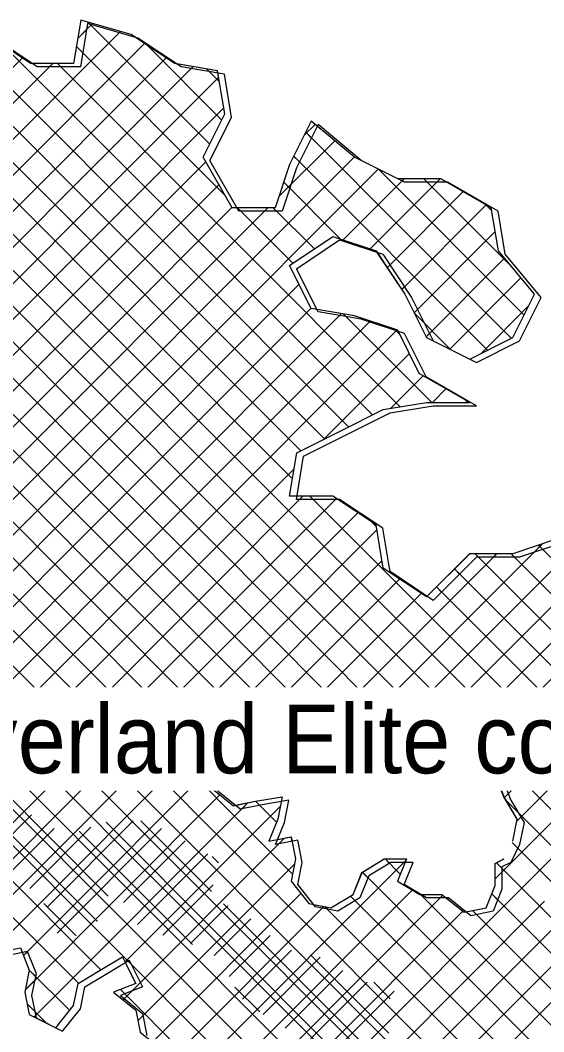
# Model space of a CAD drawing. Header units: millimetres. Extents: x -35517 to 139323, y -3702 to 5999.
# Drawn here: x 135401 to 136543, y 3792 to 5998 of the extents above; entities that cross this region are included whole.
import ezdxf

# ---------------------------------------------------------------- set-up
doc = ezdxf.new("R2010")
doc.units = ezdxf.units.MM
for name, color, linetype, lineweight in [('G-ANNO-TEXT', 231, 'Continuous', 5), ('G-IMPT', 8, 'Continuous', 5), ('L-PLNT', 71, 'Continuous', 5)]:
    doc.layers.add(name, color=color, linetype=linetype, lineweight=lineweight)
doc.styles.add('Arial', font='arial.ttf', dxfattribs={"width": 0.9, "height": 150})

# ---------------------------------------------------------------- blocks, each defined once
blk = doc.blocks.new('SVA_Shades of Green Tree - Australian_Tree_based_on_Leopard_Tree_2901-1101184-GENERAL EAST ELEVATION')
at = {"layer": 'G-IMPT'}
for p, q in [((26950.8, 5958.6), (26983.1, 5991)), ((26977.8, 5989.3), (26973.4, 5993.7)), ((27238.7, 5728.1), (26973.5, 5993.7)), ((26980.5, 5988.5), (26983, 5991)), ((26235.9, 5164.1), (27044, 5973.5)), ((27489.2, 5085), (26616, 5959.7)), ((27541.4, 5111.2), (26687.1, 5966.9)), ((26950.7, 5958.6), (26970, 5977.9)), ((27041.4, 5971.1), (27043.9, 5973.5)), ((26216.8, 5066.5), (27096.3, 5947.5)), ((27437, 5058.9), (26552.4, 5945)), ((27593.6, 5137.3), (26789.8, 5942.4)), ((26961.5, 5927.2), (26947.7, 5941)), ((27271.8, 5616.5), (26947.9, 5941)), ((27264.8, 5780.4), (27101.1, 5944.3)), ((26214, 4985.3), (27143.3, 5916.2)), ((26242.8, 5327.8), (26829.7, 5915.8)), ((27419.2, 4998.3), (26500.2, 5918.8)), ((27419.3, 4684.5), (26198.3, 5907.6)), ((26225.8, 4918.7), (27202.6, 5897.1)), ((26229.7, 5236.3), (26896.2, 5904)), ((27472.5, 4709.6), (26276.4, 5907.7)), ((27516.7, 4743.7), (26358.5, 5904)), ((27560.9, 4777.9), (26436.8, 5904)), ((26888.7, 5896.6), (26896.1, 5904)), ((26913.8, 5896.6), (26906.4, 5904)), ((27654, 5155.2), (26906.5, 5904)), ((27198.3, 5892.9), (27202.5, 5897.1)), ((27237.1, 5886.4), (27231.2, 5892.3)), ((27259.9, 5863.7), (27231.3, 5892.3)), ((26276.2, 4890.8), (27258.1, 5874.3)), ((27040.4, 4985.6), (26205.2, 5822.2)), ((26326.3, 4862.5), (27269.3, 5807.1)), ((27444.6, 5747.5), (27468.2, 5771.2)), ((27444.7, 5747.5), (27468.4, 5771.2)), ((27460.1, 5741.5), (27447.8, 5753.8)), ((27896.3, 5304.6), (27447.9, 5753.8)), ((26982.7, 4965), (26219.4, 5729.5)), ((27389.6, 5613.9), (27511.1, 5735.5)), ((26716.3, 4861), (27553.8, 5699.9)), ((27434, 5689.2), (27421.6, 5701.6)), ((27844.1, 5278.5), (27421.8, 5701.6)), ((26533.8, 4991.9), (27230.2, 5689.4)), ((26734.7, 4801), (27605.9, 5673.7)), ((27924.2, 5355.2), (27606.5, 5673.3)), ((27529.8, 5519), (27662.9, 5652.3)), ((27588.5, 5499.4), (27741.2, 5652.3)), ((27658, 5647.6), (27662.8, 5652.3)), ((27713.1, 5644.9), (27705.7, 5652.3)), ((27896.4, 5461.4), (27705.8, 5652.3)), ((27733.7, 5644.9), (27741.1, 5652.3)), ((26958.9, 4910.4), (26233.8, 5636.7)), ((26602.6, 4982.4), (27258.6, 5639.5)), ((27389.5, 5613.9), (27415.5, 5639.9)), ((27412.8, 5632), (27399.9, 5645)), ((27523.8, 5521), (27400, 5645)), ((27625.8, 5458.3), (27791.6, 5624.4)), ((26643, 4944.4), (27287.1, 5589.6)), ((26683.4, 4906.5), (27365.2, 5589.4)), ((27306.1, 5582), (27298.7, 5589.4)), ((27419.8, 5468.2), (27298.8, 5589.4)), ((27357.7, 5582), (27365.1, 5589.4)), ((27384.4, 5582), (27377, 5589.4)), ((27466.8, 5499.6), (27377.1, 5589.4)), ((27657.2, 5411.3), (27841.4, 5595.9)), ((27853.8, 5582.5), (27839.2, 5597.1)), ((26964.1, 4826.7), (26239.5, 5552.5)), ((27684.4, 5360.2), (27861.3, 5537.4)), ((27710.5, 5307.9), (27881.6, 5479.2)), ((26937, 4775.5), (26250.2, 5463.4)), ((27625.7, 5458.3), (27631.7, 5464.3)), ((27762, 5281), (27917.2, 5436.5)), ((26973.4, 4961.7), (27433.4, 5422.5)), ((27657, 5411.3), (27663, 5417.3)), ((26908.8, 4725.3), (26244.6, 5390.6)), ((27074.8, 4984.8), (27459.5, 5370.2)), ((27684.3, 5360.2), (27691.7, 5367.6)), ((27831.4, 5272.1), (27934.1, 5375)), ((27094.4, 4926), (27525.9, 5358.3)), ((27114, 4867.2), (27588.2, 5342.2)), ((27521.6, 5354), (27525.8, 5358.3)), ((27536.1, 5351.6), (27530.2, 5357.5)), ((27722.7, 5164.8), (27530.3, 5357.5)), ((27586.2, 5340.4), (27588.1, 5342.2)), ((27706.8, 5337.5), (27684.5, 5359.9)), ((27764.7, 5279.6), (27684.6, 5359.9)), ((27173.8, 4848.7), (27646.9, 5322.6)), ((27645.3, 5320.7), (27641.7, 5324.3)), ((27653, 5313.1), (27641.8, 5324.3)), ((27645, 5320.8), (27646.8, 5322.6)), ((27710.4, 5307.9), (27717.9, 5315.4)), ((27486.9, 5083.9), (27673.9, 5271.2)), ((27632.9, 5151.7), (27704, 5222.9)), ((27724.3, 5164.8), (27753.8, 5194.4)), ((27801, 5164.8), (27795, 5170.9)), ((27802.6, 5164.8), (27803.7, 5165.9)), ((27243.6, 4840.2), (27422.8, 5019.7)), ((26961.3, 4871.2), (27074.8, 4984.8)), ((27250.8, 4696.4), (26982.7, 4965)), ((27091.7, 4934.2), (27040.4, 4985.6)), ((26931.2, 4467.6), (26448.4, 4951.2)), ((26746.8, 4734.7), (26956.7, 4945)), ((26956.7, 4945), (26973.4, 4961.7)), ((27247.3, 4765.5), (27441.9, 4960.4)), ((27251.1, 4690.8), (27515, 4955.1)), ((27434.4, 4953), (27441.7, 4960.4)), ((27464.3, 4953), (27456.9, 4960.4)), ((27605.1, 4812), (27457.1, 4960.4)), ((27512.7, 4953), (27514.8, 4955.1)), ((26927.8, 4759.1), (27094.4, 4926)), ((27177, 4848.7), (27091.7, 4934.2)), ((27323, 4684.5), (27561.9, 4923.8)), ((27386.9, 4481.6), (26958.9, 4910.4)), ((27602, 4893.6), (27591.7, 4903.9)), ((27401.3, 4684.5), (27603.2, 4886.7)), ((26783.1, 4692.7), (26961.3, 4871.2)), ((26797.6, 4550.3), (27114, 4867.2)), ((27552.5, 4443.8), (27964.1, 4856)), ((27945.4, 4837.5), (27963.9, 4856)), ((26846, 4520.4), (27173.8, 4848.7)), ((26894.4, 4490.4), (27243.6, 4840.2)), ((27246.6, 4779), (27177, 4848.7)), ((27529.8, 4499.4), (27864.4, 4834.6)), ((27675.3, 4488.4), (28025.9, 4839.5)), ((27824.8, 4827.2), (27817.4, 4834.6)), ((28674.3, 3976.3), (27817.5, 4834.6)), ((27856.8, 4827.2), (27864.2, 4834.6)), ((27903.1, 4827.2), (27895.7, 4834.6)), ((28081, 4649.1), (27895.8, 4834.6)), ((27964.7, 4843.9), (27955.4, 4853.2)), ((28088.3, 4720.2), (27955.6, 4853.2)), ((26863, 4692.7), (26725.8, 4830.1)), ((27354.1, 4436.1), (26964.1, 4826.7)), ((27252.4, 4456.9), (27613.3, 4818.4)), ((28509, 3906.7), (27605.1, 4812)), ((27613.3, 4818.4), (27614.4, 4819.4)), ((27714.1, 4448.8), (28068.6, 4803.8)), ((27783.4, 4790.2), (27772.3, 4801.3)), ((28631.6, 3940.7), (27772.4, 4801.3)), ((27255.7, 4456.2), (26937, 4775.5)), ((27341, 4684.5), (27246.6, 4779)), ((27317.4, 4443.6), (27652.7, 4779.4)), ((28258, 4079.7), (27560.9, 4777.9)), ((26861.4, 4692.7), (26927.8, 4759.1)), ((26944.8, 4462.4), (27247.3, 4765.5)), ((27472.4, 4520.4), (27699.6, 4748)), ((27744.2, 4751), (27733.1, 4762.1)), ((28587.2, 3906.7), (27733.2, 4762.1)), ((27741.3, 4397.6), (28088.3, 4745.2)), ((27163.9, 4469.7), (26908.8, 4725.3)), ((28182.5, 4076.8), (27516.7, 4743.7)), ((27693.4, 4488.4), (27472.5, 4709.6)), ((26738, 4569), (26861.4, 4692.7)), ((27012.3, 4464.7), (26784.7, 4692.7)), ((27088.1, 4467.2), (26863, 4692.7)), ((27025.8, 4465.1), (27251.1, 4690.8)), ((27106.8, 4467.8), (27323, 4684.5)), ((27187.4, 4470.2), (27401.3, 4684.5)), ((27262.7, 4684.5), (27250.8, 4696.4)), ((27443.7, 4503.1), (27262.7, 4684.5)), ((27519.7, 4505.5), (27341, 4684.5)), ((27657.8, 4445.6), (27419.3, 4684.5)), ((27908.5, 4251.3), (28348.3, 4691.8)), ((27765.8, 4343.7), (28083, 4661.5)), ((27881.9, 4146.3), (28406, 4671.3)), ((27881.4, 4302.6), (28227.4, 4649.2)), ((27930.7, 4116.7), (28460.8, 4647.7)), ((27854.4, 4354.1), (28098.6, 4598.7)), ((26840.6, 4401.5), (26673.3, 4569)), ((26889.1, 4431.2), (26751.6, 4569)), ((26287, 3960.4), (26846, 4520.4)), ((27519.6, 4505.5), (27515.8, 4509.3)), ((26735.7, 4331.4), (26894.4, 4490.4)), ((27555, 4470), (27535.2, 4489.8)), ((27612.4, 4412.6), (27535.3, 4489.8)), ((26636.5, 3918.4), (27187.4, 4470.2)), ((26667, 4027.3), (27106.8, 4467.8)), ((26678.9, 4196.1), (26944.8, 4462.4)), ((26690.1, 4128.9), (27025.8, 4465.1)), ((26937.7, 4461), (26931.2, 4467.6)), ((27755.2, 3642.2), (26937.7, 4461)), ((27826.7, 3649), (27012.3, 4464.7)), ((27419, 4135.7), (27088.1, 4467.2)), ((27272, 4361.5), (27163.9, 4469.7)), ((27595.1, 4408), (27657.8, 4470.8)), ((27726, 4455.6), (27709.3, 4472.3)), ((27820.7, 4360.8), (27709.4, 4472.3)), ((27714, 4448.8), (27725.1, 4459.9)), ((26667.9, 3871.4), (27252.4, 4456.9)), ((26832.5, 3957.9), (27317.4, 4443.6)), ((27330.2, 4381.5), (27255.7, 4456.2)), ((27402.7, 4387.4), (27354.1, 4436.1)), ((27382.5, 4430.3), (27393.5, 4441.4)), ((27552.4, 4443.8), (27561.7, 4453.1)), ((27683.7, 3635.4), (26889.1, 4431.2)), ((27333.2, 4380.9), (27382.5, 4430.3)), ((27612.2, 3628.5), (26840.6, 4401.5)), ((27741.1, 4397.6), (27747.7, 4404.1)), ((27599.9, 3562.4), (26792, 4371.7)), ((27765.6, 4343.7), (27772.9, 4350.9)), ((27578.8, 3505.2), (26746.3, 4339)), ((27017.1, 4087.8), (26777.6, 4327.7)), ((27530.4, 3475.2), (26700.6, 4306.3)), ((26994, 4032.5), (26715.7, 4311.2)), ((26836.5, 3883.4), (27260.8, 4308.4)), ((27881.2, 4302.6), (27889.5, 4310.9)), ((26855.8, 3824.3), (27322, 4291.3)), ((27053.9, 3944.3), (27392.4, 4283.4)), ((27309, 4278.4), (27321.9, 4291.3)), ((27347.2, 4286), (27338.6, 4294.6)), ((27384.2, 4249.1), (27338.7, 4294.6)), ((27911.2, 4270.1), (27885.1, 4296.2)), ((28182.5, 3998.4), (27885.2, 4296.2)), ((27000.9, 3927.1), (26668.2, 4260.4)), ((26669.7, 4084.3), (26850, 4264.8)), ((27908.3, 4251.3), (27917.1, 4260.1)), ((26846.5, 4104.5), (26979.6, 4237.9)), ((26884, 4063.6), (27071.6, 4251.6)), ((27609.8, 3650.9), (27012.8, 4248.9)), ((27242.3, 4097.5), (27088.5, 4251.6)), ((26685.4, 4021.5), (26899, 4235.5)), ((26905.5, 4006.8), (27133.3, 4235)), ((27200.8, 3982.2), (26954.1, 4229.3)), ((27049.5, 3861.5), (27401.7, 4214.3)), ((27050.8, 4073.9), (27185.2, 4208.5)), ((27388.6, 4201.3), (27401.6, 4214.3)), ((27910.5, 4192.3), (27898.2, 4204.6)), ((28164.4, 3938.2), (27898.3, 4204.6)), ((27080.9, 4025.6), (27234.7, 4179.6)), ((27258, 4160.2), (27244, 4174.2)), ((26952, 3897.7), (26683.9, 4166.3)), ((27082, 3815.6), (27423.4, 4157.6)), ((27169.1, 3667.6), (27666.2, 4165.5)), ((27630.4, 4159.2), (27620.9, 4168.7)), ((27654.2, 4135.4), (27621, 4168.7)), ((27661.9, 4161.3), (27666.1, 4165.5)), ((27872.5, 4151.9), (27863.9, 4160.5)), ((27872.6, 4151.9), (27864.1, 4160.5)), ((27875.7, 4148.7), (27872.5, 4151.9)), ((27990.1, 4034.2), (27872.6, 4151.9)), ((27583.6, 4127.6), (27571.2, 4140)), ((28089.9, 3620.6), (27571.4, 4140)), ((27860.9, 4125.3), (27875.7, 4140.2)), ((27861, 4125.3), (27881.9, 4146.3)), ((27136.2, 4002.6), (27246.1, 4112.6)), ((27380.1, 3565.2), (27930.7, 4116.7)), ((27114, 3769.2), (27437.5, 4093.3)), ((27178.7, 3598.8), (27680.1, 4101)), ((27233.3, 3575), (27747, 4089.5)), ((27555.5, 4077.4), (27545.3, 4087.6)), ((27969.7, 3662.6), (27545.4, 4087.6)), ((28107.8, 3681.1), (27698.4, 4091.2)), ((27741.1, 4083.8), (27746.8, 4089.5)), ((27866.3, 4079.7), (27853.6, 4092.4)), ((28387.2, 3558.1), (27853.8, 4092.4)), ((26947, 4001.1), (26876.7, 4071.5)), ((27146.7, 3723.6), (27487.7, 4065.2)), ((27196.4, 3984.4), (27278.1, 4066.3)), ((27750.9, 3588), (27268.8, 4070.9)), ((27406.3, 3513), (27969, 4076.6)), ((27483.9, 4061.5), (27487.6, 4065.2)), ((27495.3, 4059.2), (27489.8, 4064.7)), ((27898.2, 3655.8), (27489.9, 4064.7)), ((27248.6, 3958.3), (27328.2, 4038)), ((27324, 3587.4), (27790.5, 4054.7)), ((27820.2, 4047.5), (27811.6, 4056.1)), ((28318.6, 3548.3), (27811.7, 4056.1)), ((27427.2, 3455.5), (27995.1, 4024.4)), ((27281, 3912.4), (27370.6, 4002)), ((27685.2, 3635.5), (28029.3, 3980.2)), ((26832.4, 3957.9), (26840.9, 3966.4)), ((27310.2, 3863.2), (27416.8, 3969.9)), ((27355, 3829.6), (27479.4, 3954.2)), ((27628.9, 3788.6), (27458.3, 3959.5)), ((27067.9, 3938.4), (27059.9, 3946.3)), ((27771.7, 3643.7), (28065.6, 3938.2)), ((26858.5, 3912.8), (26844.9, 3926.4)), ((26933.2, 3838.1), (26845.1, 3926.4)), ((27403.2, 3799.4), (27529.1, 3925.5)), ((26836.3, 3883.4), (26856.7, 3903.8)), ((27053.3, 3874.5), (27043.8, 3884.1)), ((27340.1, 3587.4), (27043.9, 3884.1)), ((27068.5, 3880.6), (27087.3, 3899.5)), ((27347.5, 3835.2), (27293.4, 3889.4)), ((27458.4, 3776.4), (27581.7, 3899.8)), ((27632.2, 3863.7), (27596.2, 3899.8)), ((27049.4, 3861.5), (27051.9, 3864)), ((27464.7, 3704.2), (27640.5, 3880.3)), ((26857.1, 3835.8), (26840.4, 3852.5)), ((26881.7, 3811.3), (26840.5, 3852.5)), ((26855.6, 3824.3), (26858.8, 3827.4)), ((27081.9, 3815.6), (27093, 3826.8))]:
    blk.add_line(p, q, dxfattribs=at)
at = {"layer": 'G-IMPT', "flags": 128}
for points in [[(27994, 4866), (27899.8, 4834.6), (27805.6, 4834.6), (27711.3, 4740.2), (27617.1, 4803.1), (27601.4, 4897.5), (27507.1, 4960.4), (27412.9, 4960.4), (27428.6, 5054.7), (27522.8, 5101.9), (27617.1, 5149.1), (27711.3, 5164.8), (27805.6, 5164.8), (27695.6, 5227.7), (27648.5, 5322.1), (27554.3, 5353.5), (27460, 5369.3), (27412.9, 5463.6), (27507.1, 5526.5), (27601.4, 5495.1), (27664.2, 5400.7), (27711.3, 5306.3), (27805.6, 5259.2), (27899.8, 5306.3), (27946.9, 5400.7), (27868.4, 5495.1), (27852.7, 5589.4), (27742.7, 5652.3), (27648.5, 5652.3), (27554.3, 5699.5), (27460, 5778.1), (27412.9, 5683.8), (27381.5, 5589.4), (27287.2, 5589.4), (27224.4, 5699.5), (27271.5, 5793.9), (27255.8, 5888.2), (27161.6, 5904), (27067.4, 5966.9), (26957.4, 5998.3), (26941.7, 5904), (26847.5, 5904), (26753.2, 5966.9)], [(27075.5, 5961.4), (27067.2, 5966.9), (26957.3, 5998.3), (26941.6, 5904), (26851.1, 5904)], [(27256.5, 5883.2), (27255.7, 5888.2), (27166.5, 5903.1)], [(27473, 5767.2), (27459.9, 5778.1), (27412.8, 5683.8), (27381.4, 5589.4), (27297.8, 5589.4)], [(27755.5, 5644.9), (27742.6, 5652.3), (27648.5, 5652.3)], [(27603.3, 5491.9), (27664.1, 5400.7), (27711.2, 5306.3), (27726, 5298.9)], [(27649.8, 5319.2), (27648.4, 5322.1), (27554.1, 5353.5), (27472.1, 5367.2)], [(27518.1, 4953), (27507, 4960.4), (27428.9, 4960.4)], [(28004.5, 4857.2), (27993.9, 4866), (27899.7, 4834.6), (27805.4, 4834.6), (27712.7, 4741.7)], [(27899.7, 4207.4), (27909.4, 4255.9), (27880.4, 4304.3), (27861, 4352.7), (27812.6, 4362.4), (27764.2, 4343.1), (27744.9, 4391.5), (27715.9, 4439.9), (27706.2, 4488.4), (27657.8, 4488.4), (27657.8, 4439.9), (27609.4, 4410.9), (27561.1, 4401.2), (27551.4, 4449.6), (27532, 4498.1), (27483.7, 4527.1), (27435.3, 4498.1), (27386.9, 4498.1), (27386.9, 4449.6), (27425.6, 4401.2), (27377.2, 4372.1), (27328.8, 4381.8), (27280.5, 4372.1), (27241.8, 4323.7), (27290.1, 4284.9), (27338.5, 4294.6), (27396.6, 4304.3), (27386.9, 4255.9), (27367.6, 4207.4), (27415.9, 4217.1), (27425.6, 4168.7), (27415.9, 4120.2), (27454.6, 4071.8), (27503, 4062.1), (27551.4, 4091.2), (27570.7, 4139.6), (27619.1, 4168.7), (27667.5, 4168.7), (27648.1, 4120.2), (27696.5, 4091.2), (27744.9, 4091.2), (27793.3, 4052.4), (27841.7, 4062.1), (27861, 4110.6), (27861, 4159), (27880.4, 4168.7)], [(27573.8, 4403.8), (27560.9, 4401.2), (27551.3, 4449.6), (27531.9, 4498.1), (27497.1, 4519)], [(27774.4, 4347.2), (27764.1, 4343.1), (27744.8, 4391.5), (27715.7, 4439.9), (27707.5, 4481)], [(27899.6, 4207.4), (27909.3, 4255.9), (27880.2, 4304.3), (27862.8, 4347.9)], [(27294.5, 4285.8), (27338.4, 4294.6), (27396.4, 4304.3), (27394.4, 4294.1)], [(27386.8, 4211.3), (27415.8, 4217.1), (27417.8, 4207.2)], [(27465.1, 4069.7), (27502.9, 4062.1), (27551.3, 4091.2), (27570.6, 4139.6), (27619, 4168.7), (27667.4, 4168.7), (27664.4, 4161.3)], [(27797.6, 4053.3), (27841.5, 4062.1), (27860.9, 4110.6), (27860.9, 4159), (27880.2, 4168.7)], [(27698.9, 4091.2), (27744.8, 4091.2), (27754, 4083.8)], [(26680.6, 3858.7), (26729, 3858.7), (26777.3, 3868.4), (26787, 3916.8), (26777.3, 3965.2), (26825.7, 3974.9), (26845.1, 3926.5), (26835.4, 3878), (26845.1, 3829.6), (26903.1, 3800.5), (26941.8, 3849), (26951.5, 3897.4), (26999.9, 3926.5), (27048.3, 3955.6), (27077.3, 3897.4), (27028.9, 3878), (27077.3, 3839.3), (27087, 3790.9)], [(26829.4, 3965.3), (26844.9, 3926.5), (26835.3, 3878), (26844.9, 3829.6), (26859.8, 3822.2)], [(27054.4, 3943), (27077.2, 3897.4), (27028.8, 3878), (27077.2, 3839.3), (27086.8, 3790.9), (27135.2, 3752.1), (27173.9, 3655.2), (27154.6, 3606.8), (27170.3, 3601.6)]]:
    blk.add_lwpolyline(points, dxfattribs=at)
at = {"layer": 'L-PLNT'}
for p, q in [((26972.1, 5990.9), (26956.4, 5896.6)), ((27082.1, 5959.5), (26972.1, 5990.9)), ((26972.1, 5990.9), (26972.1, 5990.9)), ((26862.2, 5896.6), (26767.9, 5959.5)), ((27176.3, 5896.6), (27082.1, 5959.5)), ((26956.4, 5896.6), (26862.2, 5896.6)), ((27270.6, 5880.8), (27176.3, 5896.6)), ((27286.3, 5786.5), (27270.6, 5880.8)), ((27239.1, 5692.1), (27286.3, 5786.5)), ((27474.7, 5770.7), (27427.6, 5676.4)), ((27569, 5692.1), (27474.7, 5770.7)), ((27474.7, 5770.7), (27474.7, 5770.7)), ((27302, 5582), (27239.1, 5692.1)), ((27427.6, 5676.4), (27396.2, 5582)), ((27427.6, 5676.4), (27427.6, 5676.4)), ((27663.2, 5644.9), (27569, 5692.1)), ((27757.5, 5644.9), (27663.2, 5644.9)), ((27867.4, 5582), (27757.5, 5644.9)), ((27396.2, 5582), (27302, 5582)), ((27883.1, 5487.7), (27867.4, 5582)), ((27427.6, 5456.2), (27521.9, 5519.1)), ((27521.9, 5519.1), (27616.1, 5487.7)), ((27616.1, 5487.7), (27678.9, 5393.3)), ((27961.6, 5393.3), (27883.1, 5487.7)), ((27474.7, 5361.9), (27427.6, 5456.2)), ((27678.9, 5393.3), (27726, 5299)), ((27678.9, 5393.3), (27678.9, 5393.3)), ((27914.5, 5299), (27961.6, 5393.3)), ((27569, 5346.1), (27474.7, 5361.9)), ((27663.2, 5314.7), (27569, 5346.1)), ((27710.3, 5220.3), (27663.2, 5314.7)), ((27726, 5299), (27820.3, 5251.8)), ((27820.3, 5251.8), (27914.5, 5299)), ((27820.3, 5157.4), (27710.3, 5220.3)), ((27537.6, 5094.5), (27631.8, 5141.7)), ((27631.8, 5141.7), (27726, 5157.4)), ((27726, 5157.4), (27820.3, 5157.4)), ((27443.3, 5047.3), (27537.6, 5094.5)), ((27427.6, 4953), (27443.3, 5047.3)), ((27521.9, 4953), (27427.6, 4953)), ((27616.1, 4890.1), (27521.9, 4953)), ((27629.1, 4811.8), (27616.1, 4890.1)), ((28008.8, 4858.6), (27914.5, 4827.2)), ((27631.8, 4795.7), (27629.1, 4811.8)), ((27820.3, 4827.2), (27726, 4732.8)), ((27820.2, 4827.2), (27820.3, 4827.2)), ((27914.5, 4827.2), (27820.3, 4827.2)), ((27726, 4732.8), (27631.8, 4795.7)), ((27450, 4490.7), (27498.4, 4519.7)), ((27498.4, 4519.7), (27546.8, 4490.7)), ((27401.6, 4442.2), (27401.6, 4490.7)), ((27401.6, 4490.7), (27450, 4490.7)), ((27546.8, 4490.7), (27566.1, 4442.2)), ((27672.5, 4432.5), (27672.5, 4481)), ((27672.5, 4481), (27720.9, 4481)), ((27720.9, 4481), (27730.6, 4432.5)), ((27440.3, 4393.8), (27401.6, 4442.2)), ((27566.1, 4442.2), (27575.8, 4393.8)), ((27624.2, 4403.5), (27672.5, 4432.5)), ((27730.5, 4432.5), (27730.5, 4432.7)), ((27730.6, 4432.5), (27759.6, 4384.1)), ((27391.9, 4364.7), (27440.3, 4393.8)), ((27575.8, 4393.8), (27624.2, 4403.5)), ((27295.2, 4364.7), (27343.6, 4374.4)), ((27343.6, 4374.4), (27391.9, 4364.7)), ((27759.6, 4384.1), (27779, 4335.7)), ((27256.5, 4316.3), (27295.2, 4364.7)), ((27779, 4335.7), (27827.3, 4355)), ((27827.3, 4355), (27875.7, 4345.4)), ((27875.7, 4345.4), (27895.1, 4296.9)), ((27304.9, 4277.5), (27256.5, 4316.3)), ((27353.2, 4287.2), (27304.9, 4277.5)), ((27411.3, 4296.9), (27353.2, 4287.2)), ((27401.6, 4248.5), (27411.3, 4296.9)), ((27895.1, 4296.9), (27924.1, 4248.5)), ((27382.3, 4200), (27401.6, 4248.5)), ((27924.1, 4248.5), (27914.4, 4200)), ((27430.6, 4209.7), (27382.3, 4200)), ((27440.3, 4161.3), (27430.6, 4209.7)), ((27914.4, 4200), (27895.1, 4161.3)), ((27430.6, 4112.8), (27440.3, 4161.3)), ((27633.8, 4161.3), (27585.5, 4132.2)), ((27682.2, 4161.3), (27633.8, 4161.3)), ((27662.9, 4112.8), (27682.2, 4161.3)), ((27895.1, 4161.3), (27875.7, 4151.6)), ((27875.7, 4151.6), (27875.7, 4103.2)), ((27585.5, 4132.2), (27566.1, 4083.8)), ((27469.4, 4064.4), (27430.6, 4112.8)), ((27711.2, 4083.8), (27662.9, 4112.8)), ((27566.1, 4083.8), (27517.7, 4054.7)), ((27759.6, 4083.8), (27711.2, 4083.8)), ((27808, 4045), (27759.6, 4083.8)), ((27875.7, 4103.2), (27856.4, 4054.7)), ((27517.7, 4054.7), (27469.4, 4064.4)), ((27856.4, 4054.7), (27808, 4045)), ((26792.1, 3957.8), (26840.4, 3967.5)), ((26840.4, 3967.5), (26859.8, 3919.1)), ((27014.6, 3919.1), (27063, 3948.2)), ((27063, 3948.2), (27092, 3890)), ((26859.8, 3919.1), (26850.1, 3870.7)), ((26966.2, 3890), (27014.6, 3919.1)), ((26956.5, 3841.6), (26966.2, 3890)), ((27092, 3890), (27043.6, 3870.7)), ((26850.1, 3870.7), (26859.8, 3822.2)), ((27043.6, 3870.7), (27092, 3831.9)), ((26917.8, 3793.2), (26956.5, 3841.6)), ((26859.8, 3822.2), (26917.8, 3793.2)), ((27092, 3831.9), (27101.7, 3783.5))]:
    blk.add_line(p, q, dxfattribs=at)

msp = doc.modelspace()

# ---------------------------------------------------------------- block references
at = {"layer": 'L-PLNT'}
msp.add_blockref('SVA_Shades of Green Tree - Australian_Tree_based_on_Leopard_Tree_2901-1101184-GENERAL EAST ELEVATION', (108576.2, 0), dxfattribs=at)

# ---------------------------------------------------------------- next in the draw order: texts
at = {"layer": 'G-ANNO-TEXT', "color": 7, "insert": (135060.7, 4505.6), "char_height": 150, "width": 3282.91, "attachment_point": 1, "style": 'Arial', "bg_fill": 3, "box_fill_scale": 1.25, "bg_fill_color": 256, "bg_fill_true_color": 13158600, "bg_fill_transparency": 0}
msp.add_mtext('Coverland Elite concrete roof tile ', dxfattribs=at)

doc.saveas('drawing.dxf')
